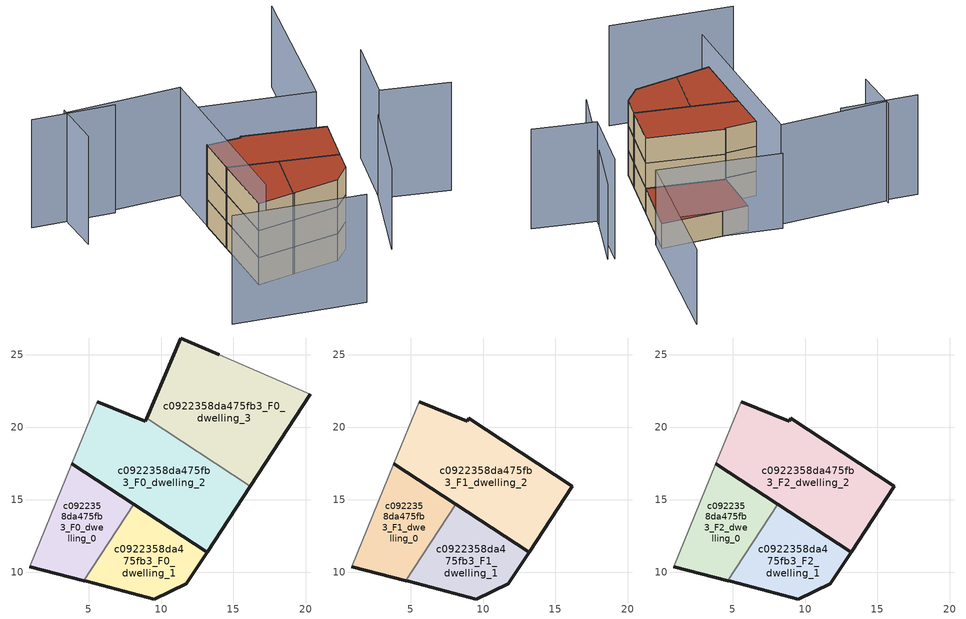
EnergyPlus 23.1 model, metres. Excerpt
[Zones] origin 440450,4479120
c0922358da475fb3_F0_dwelling_0
 floor ground (EU_floor_Construction): 4.68,9.41 8.13,14.68 3.84,17.49 0.94,10.39 z0
 wall outside (EU_wall_Construction): 4.68,9.41 0.94,10.39 / 3.84,17.49 8.13,14.68 z0:3
 wall adiabatic (EU_wall_Construction): 0.94,10.39 3.84,17.49 z0:3
 wall to c0922358da475fb3_F0_dwelling_1 (EU_wall_Construction): 8.13,14.68 4.68,9.41 z0:3
c0922358da475fb3_F0_dwelling_1
 floor ground (EU_floor_Construction): 11.75,9.19 13.18,11.38 8.13,14.68 4.68,9.41 4.86,9.36 9.52,8.15 z0
 wall outside (EU_wall_Construction): 8.13,14.68 13.18,11.38 11.75,9.19 9.52,8.15 4.86,9.36 4.68,9.41 z0:3
c0922358da475fb3_F0_dwelling_2
 floor ground (EU_floor_Construction): 13.18,11.38 16.17,15.95 9.01,20.63 8.92,20.42 5.59,21.78 3.84,17.49 z0
 wall outside (EU_wall_Construction): 5.59,21.78 8.92,20.42 9.01,20.63 / 16.17,15.95 13.18,11.38 3.84,17.49 z0:3
 wall adiabatic (EU_wall_Construction): 3.84,17.49 5.59,21.78 z0:3
 wall to c0922358da475fb3_F0_dwelling_3 (EU_wall_Construction): 9.01,20.63 16.17,15.95 z0:3
c0922358da475fb3_F0_dwelling_3
 floor ground (EU_floor_Construction): 16.17,15.95 20.3,22.27 14.01,25.02 11.36,26.17 9.01,20.63 z0
 wall outside (EU_wall_Construction): 9.01,20.63 11.36,26.17 14.01,25.02 / 20.3,22.27 16.17,15.95 z0:3
 wall adiabatic (EU_wall_Construction): 14.01,25.02 20.3,22.27 z0:3
 roof outside (EU_roof_Construction): 20.3,22.27 16.17,15.95 9.01,20.63 11.36,26.17 14.01,25.02 z3
c0922358da475fb3_F1_dwelling_0
 floor to c0922358da475fb3_F0_dwelling_0 (EU_floor_Construction): 4.68,9.41 8.13,14.68 3.84,17.49 0.94,10.39 z3
 wall outside (EU_wall_Construction): 4.68,9.41 0.94,10.39 / 3.84,17.49 8.13,14.68 z3:6
 wall adiabatic (EU_wall_Construction): 0.94,10.39 3.84,17.49 z3:6
 wall to c0922358da475fb3_F1_dwelling_1 (EU_wall_Construction): 8.13,14.68 4.68,9.41 z3:6
c0922358da475fb3_F1_dwelling_1
 floor to c0922358da475fb3_F0_dwelling_1 (EU_floor_Construction): 11.75,9.19 13.18,11.38 8.13,14.68 4.68,9.41 4.86,9.36 9.52,8.15 z3
 wall outside (EU_wall_Construction): 8.13,14.68 13.18,11.38 11.75,9.19 9.52,8.15 4.86,9.36 4.68,9.41 z3:6
c0922358da475fb3_F1_dwelling_2
 floor to c0922358da475fb3_F0_dwelling_2 (EU_floor_Construction): 13.18,11.38 16.17,15.95 9.01,20.63 8.92,20.42 5.59,21.78 3.84,17.49 z3
 wall outside (EU_wall_Construction): 5.59,21.78 8.92,20.42 9.01,20.63 16.17,15.95 13.18,11.38 3.84,17.49 z3:6
 wall adiabatic (EU_wall_Construction): 3.84,17.49 5.59,21.78 z3:6
c0922358da475fb3_F2_dwelling_0
 floor to c0922358da475fb3_F1_dwelling_0 (EU_floor_Construction): 4.68,9.41 8.13,14.68 3.84,17.49 0.94,10.39 z6
 wall outside (EU_wall_Construction): 4.68,9.41 0.94,10.39 / 3.84,17.49 8.13,14.68 z6:9
 wall adiabatic (EU_wall_Construction): 0.94,10.39 3.84,17.49 z6:9
 wall to c0922358da475fb3_F2_dwelling_1 (EU_wall_Construction): 8.13,14.68 4.68,9.41 z6:9
 roof outside (EU_roof_Construction): 8.13,14.68 4.68,9.41 0.94,10.39 3.84,17.49 z9
c0922358da475fb3_F2_dwelling_1
 floor to c0922358da475fb3_F1_dwelling_1 (EU_floor_Construction): 11.75,9.19 13.18,11.38 8.13,14.68 4.68,9.41 4.86,9.36 9.52,8.15 z6
 wall outside (EU_wall_Construction): 8.13,14.68 13.18,11.38 11.75,9.19 9.52,8.15 4.86,9.36 4.68,9.41 z6:9
 roof outside (EU_roof_Construction): 13.18,11.38 11.75,9.19 9.52,8.15 4.86,9.36 4.68,9.41 8.13,14.68 z9
c0922358da475fb3_F2_dwelling_2
 floor to c0922358da475fb3_F1_dwelling_2 (EU_floor_Construction): 13.18,11.38 16.17,15.95 9.01,20.63 8.92,20.42 5.59,21.78 3.84,17.49 z6
 wall outside (EU_wall_Construction): 5.59,21.78 8.92,20.42 9.01,20.63 16.17,15.95 13.18,11.38 3.84,17.49 z6:9
 wall adiabatic (EU_wall_Construction): 3.84,17.49 5.59,21.78 z6:9
 roof outside (EU_roof_Construction): 16.17,15.95 13.18,11.38 3.84,17.49 5.59,21.78 8.92,20.42 9.01,20.63 z9
shading: 14.71,5.95 25.75,19.72 / 28.99,35.69 20.16,21.25 / 20.16,21.25 8.5,28.38 z0:9; -6.19,7.07 5.75,0.63 / 26.77,9.65 20.86,13.51 / 20.86,13.51 25.22,20.2 / -3.06,32.25 8.04,27.7 / 8.04,27.7 0.31,8.85 / 1.28,29.85 -6.3,33.64 / -2.9,32.64 -4.84,27.56 z0:12
[Building]
EU S2 Campaign: North Axis=0; Terrain=City; Solar Distribution=FullExterior
[Site:Location]
Madrid: Latitude=40.5; Longitude=-3.5; Time Zone=1; Elevation=609
[SizingPeriod:WeatherFileDays]
AnnualSizingPeriod: Begin Month=1; Begin Day of Month=1; End Month=12; End Day of Month=31; Day of Week for Start Day=Monday; Use Weather File Daylight Saving Period=No; Use Weather File Rain and Snow Indicators=No
[MATERIAL]
EU_InternalMass_Material: Roughness=MediumRough; Thickness=0.1; Conductivity=1; Density=1800; Specific Heat=900; Thermal Absorptance=0.9; Solar Absorptance=0.7; Visible Absorptance=0.7
[MATERIAL:NOMASS] Roughness=MediumRough; Thermal Absorptance=0.9; Solar Absorptance=0.7; Visible Absorptance=0.7
Name | Thermal Resistance
EU_wall_NoMass | 1.60022
EU_roof_NoMass | 1.57597
EU_floor_NoMass | 0.470652
[CONSTRUCTION]
EU_wall_Construction: EU_wall_NoMass
EU_roof_Construction: EU_roof_NoMass
EU_floor_Construction: EU_floor_NoMass
EU_InternalMass_Construction: EU_InternalMass_Material
[ZONE] Type=1; Multiplier=1; Ceiling Height=autocalculate; Floor Area=autocalculate; Part of Total Floor Area=Yes
Name | Volume
c0922358da475fb3_F0_dwelling_0 | 92.5331
c0922358da475fb3_F1_dwelling_0; c0922358da475fb3_F2_dwelling_0 | 92.5338
c0922358da475fb3_F0_dwelling_1; c0922358da475fb3_F1_dwelling_1; c0922358da475fb3_F2_dwelling_1 | 92.5452
c0922358da475fb3_F0_dwelling_2 | 185.051
c0922358da475fb3_F1_dwelling_2; c0922358da475fb3_F2_dwelling_2; c0922358da475fb3_F0_dwelling_3 | 185.052
[INTERNALMASS] Construction=EU_InternalMass_Construction
Name | Zone or ZoneList | Surface Area
c0922358da475fb3_F0_dwelling_0_EU_InternalMass | c0922358da475fb3_F0_dwelling_0 | 30.8445
c0922358da475fb3_F0_dwelling_1_EU_InternalMass | c0922358da475fb3_F0_dwelling_1 | 30.8485
c0922358da475fb3_F0_dwelling_2_EU_InternalMass | c0922358da475fb3_F0_dwelling_2 | 61.684
c0922358da475fb3_F0_dwelling_3_EU_InternalMass | c0922358da475fb3_F0_dwelling_3 | 61.6841
c0922358da475fb3_F1_dwelling_0_EU_InternalMass | c0922358da475fb3_F1_dwelling_0 | 46.2685
c0922358da475fb3_F1_dwelling_1_EU_InternalMass | c0922358da475fb3_F1_dwelling_1 | 46.2688
c0922358da475fb3_F1_dwelling_2_EU_InternalMass | c0922358da475fb3_F1_dwelling_2 | 92.5297
c0922358da475fb3_F2_dwelling_0_EU_InternalMass | c0922358da475fb3_F2_dwelling_0 | 46.2685
c0922358da475fb3_F2_dwelling_1_EU_InternalMass | c0922358da475fb3_F2_dwelling_1 | 46.2688
c0922358da475fb3_F2_dwelling_2_EU_InternalMass | c0922358da475fb3_F2_dwelling_2 | 92.5297
[OTHEREQUIPMENT] Fuel Type=Electricity; Design Level Calculation Method=Watts/Area; Power per Zone Floor Area=1; Fraction Latent=0; Fraction Radiant=0; Fraction Lost=0; Carbon Dioxide Generation Rate=0; EndUse Subcategory=EU_Step8_InternalGains
Name | Zone or ZoneList or Space or SpaceList | Schedule
EU_Step8_InternalGain_c0922358da475fb3_F0_dwelling_0_f000 | c0922358da475fb3_F0_dwelling_0 | EU_Step8_GainSchedule_c0922358da475fb3_F0_dwelling_0_f000
EU_Step8_InternalGain_c0922358da475fb3_F0_dwelling_1_f000 | c0922358da475fb3_F0_dwelling_1 | EU_Step8_GainSchedule_c0922358da475fb3_F0_dwelling_1_f000
EU_Step8_InternalGain_c0922358da475fb3_F0_dwelling_2_f000 | c0922358da475fb3_F0_dwelling_2 | EU_Step8_GainSchedule_c0922358da475fb3_F0_dwelling_2_f000
EU_Step8_InternalGain_c0922358da475fb3_F0_dwelling_3_f000 | c0922358da475fb3_F0_dwelling_3 | EU_Step8_GainSchedule_c0922358da475fb3_F0_dwelling_3_f000
EU_Step8_InternalGain_c0922358da475fb3_F1_dwelling_0_f000 | c0922358da475fb3_F1_dwelling_0 | EU_Step8_GainSchedule_c0922358da475fb3_F1_dwelling_0_f000
EU_Step8_InternalGain_c0922358da475fb3_F1_dwelling_1_f000 | c0922358da475fb3_F1_dwelling_1 | EU_Step8_GainSchedule_c0922358da475fb3_F1_dwelling_1_f000
EU_Step8_InternalGain_c0922358da475fb3_F1_dwelling_2_f000 | c0922358da475fb3_F1_dwelling_2 | EU_Step8_GainSchedule_c0922358da475fb3_F1_dwelling_2_f000
EU_Step8_InternalGain_c0922358da475fb3_F2_dwelling_0_f000 | c0922358da475fb3_F2_dwelling_0 | EU_Step8_GainSchedule_c0922358da475fb3_F2_dwelling_0_f000
EU_Step8_InternalGain_c0922358da475fb3_F2_dwelling_1_f000 | c0922358da475fb3_F2_dwelling_1 | EU_Step8_GainSchedule_c0922358da475fb3_F2_dwelling_1_f000
EU_Step8_InternalGain_c0922358da475fb3_F2_dwelling_2_f000 | c0922358da475fb3_F2_dwelling_2 | EU_Step8_GainSchedule_c0922358da475fb3_F2_dwelling_2_f000
[ZONEVENTILATION:DESIGNFLOWRATE] Schedule=EU_AlwaysOn; Design Flow Rate Calculation Method=AirChanges/Hour; Air Changes per Hour=0.480704; Ventilation Type=Natural; Fan Pressure Rise=0; Fan Total Efficiency=1; Constant Term Coefficient=1; Temperature Term Coefficient=0; Velocity Term Coefficient=0; Velocity Squared Term Coefficient=0; Minimum Indoor Temperature=-100; Maximum Indoor Temperature=100; Delta Temperature=-100; Minimum Outdoor Temperature=-100; Maximum Outdoor Temperature=100; Maximum Wind Speed=40
Name | Zone or ZoneList or Space or SpaceList
EU_ConstantAir_c0922358da475fb3_F0_dwelling_0 | c0922358da475fb3_F0_dwelling_0
EU_ConstantAir_c0922358da475fb3_F0_dwelling_1 | c0922358da475fb3_F0_dwelling_1
EU_ConstantAir_c0922358da475fb3_F0_dwelling_2 | c0922358da475fb3_F0_dwelling_2
EU_ConstantAir_c0922358da475fb3_F0_dwelling_3 | c0922358da475fb3_F0_dwelling_3
EU_ConstantAir_c0922358da475fb3_F1_dwelling_0 | c0922358da475fb3_F1_dwelling_0
EU_ConstantAir_c0922358da475fb3_F1_dwelling_1 | c0922358da475fb3_F1_dwelling_1
EU_ConstantAir_c0922358da475fb3_F1_dwelling_2 | c0922358da475fb3_F1_dwelling_2
EU_ConstantAir_c0922358da475fb3_F2_dwelling_0 | c0922358da475fb3_F2_dwelling_0
EU_ConstantAir_c0922358da475fb3_F2_dwelling_1 | c0922358da475fb3_F2_dwelling_1
EU_ConstantAir_c0922358da475fb3_F2_dwelling_2 | c0922358da475fb3_F2_dwelling_2
[HVACTEMPLATE:THERMOSTAT] Constant Heating Setpoint=20; Constant Cooling Setpoint=50
EU_HeatOnly_c0922358da475fb3_F0_dwelling_0; EU_HeatOnly_c0922358da475fb3_F0_dwelling_1; EU_HeatOnly_c0922358da475fb3_F0_dwelling_2; EU_HeatOnly_c0922358da475fb3_F0_dwelling_3; EU_HeatOnly_c0922358da475fb3_F1_dwelling_0; EU_HeatOnly_c0922358da475fb3_F1_dwelling_1; EU_HeatOnly_c0922358da475fb3_F1_dwelling_2; EU_HeatOnly_c0922358da475fb3_F2_dwelling_0; EU_HeatOnly_c0922358da475fb3_F2_dwelling_1; EU_HeatOnly_c0922358da475fb3_F2_dwelling_2
[HVACTEMPLATE:ZONE:IDEALLOADSAIRSYSTEM] System Availability Schedule=EU_AlwaysOn; Maximum Heating Supply Air Temperature=50; Minimum Cooling Supply Air Temperature=13; Maximum Heating Supply Air Humidity Ratio=0.0156; Minimum Cooling Supply Air Humidity Ratio=0.0077; Heating Limit=NoLimit; Cooling Limit=NoLimit; Heating Availability Schedule=EU_AlwaysOn; Cooling Availability Schedule=EU_CoolingOff; Dehumidification Control Type=ConstantSensibleHeatRatio; Cooling Sensible Heat Ratio=0.7; Dehumidification Setpoint=60; Humidification Control Type=None; Humidification Setpoint=30; Outdoor Air Method=None; Outdoor Air Flow Rate per Person=0.00944; Outdoor Air Flow Rate per Zone Floor Area=0; Outdoor Air Flow Rate per Zone=0; Demand Controlled Ventilation Type=None; Outdoor Air Economizer Type=NoEconomizer; Heat Recovery Type=None; Sensible Heat Recovery Effectiveness=0.7; Latent Heat Recovery Effectiveness=0.65
Name | Template Thermostat
c0922358da475fb3_F0_dwelling_0 | EU_HeatOnly_c0922358da475fb3_F0_dwelling_0
c0922358da475fb3_F0_dwelling_1 | EU_HeatOnly_c0922358da475fb3_F0_dwelling_1
c0922358da475fb3_F0_dwelling_2 | EU_HeatOnly_c0922358da475fb3_F0_dwelling_2
c0922358da475fb3_F0_dwelling_3 | EU_HeatOnly_c0922358da475fb3_F0_dwelling_3
c0922358da475fb3_F1_dwelling_0 | EU_HeatOnly_c0922358da475fb3_F1_dwelling_0
c0922358da475fb3_F1_dwelling_1 | EU_HeatOnly_c0922358da475fb3_F1_dwelling_1
c0922358da475fb3_F1_dwelling_2 | EU_HeatOnly_c0922358da475fb3_F1_dwelling_2
c0922358da475fb3_F2_dwelling_0 | EU_HeatOnly_c0922358da475fb3_F2_dwelling_0
c0922358da475fb3_F2_dwelling_1 | EU_HeatOnly_c0922358da475fb3_F2_dwelling_1
c0922358da475fb3_F2_dwelling_2 | EU_HeatOnly_c0922358da475fb3_F2_dwelling_2
[SIZING:ZONE] Zone Cooling Design Supply Air Temperature Input Method=SupplyAirTemperature; Zone Cooling Design Supply Air Temperature=13; Zone Heating Design Supply Air Temperature Input Method=SupplyAirTemperature; Zone Heating Design Supply Air Temperature=50; Zone Cooling Design Supply Air Humidity Ratio=0.008; Zone Heating Design Supply Air Humidity Ratio=0.008; Cooling Design Air Flow Method=DesignDay; Cooling Design Air Flow Rate=0; Cooling Minimum Air Flow per Zone Floor Area=0.000762; Cooling Minimum Air Flow=0; Cooling Minimum Air Flow Fraction=0.2; Heating Design Air Flow Method=DesignDay; Heating Design Air Flow Rate=0; Heating Maximum Air Flow per Zone Floor Area=0.002032; Heating Maximum Air Flow=0.141576; Heating Maximum Air Flow Fraction=0.3; Account for Dedicated Outdoor Air System=No; Dedicated Outdoor Air System Control Strategy=NeutralSupplyAir; Dedicated Outdoor Air Low Setpoint Temperature for Design=autosize; Dedicated Outdoor Air High Setpoint Temperature for Design=autosize; Zone Load Sizing Method=Sensible Load Only No Latent Load; Zone Latent Cooling Design Supply Air Humidity Ratio Input Method=HumidityRatioDifference; Zone Cooling Design Supply Air Humidity Ratio Difference=0.005; Zone Latent Heating Design Supply Air Humidity Ratio Input Method=HumidityRatioDifference; Zone Humidification Design Supply Air Humidity Ratio Difference=0.005
c0922358da475fb3_F0_dwelling_0; c0922358da475fb3_F0_dwelling_1; c0922358da475fb3_F0_dwelling_2; c0922358da475fb3_F0_dwelling_3; c0922358da475fb3_F1_dwelling_0; c0922358da475fb3_F1_dwelling_1; c0922358da475fb3_F1_dwelling_2; c0922358da475fb3_F2_dwelling_0; c0922358da475fb3_F2_dwelling_1; c0922358da475fb3_F2_dwelling_2
[SCHEDULE:CONSTANT]
Name | Hourly Value
EU_AlwaysOn | 1
EU_CoolingOff | 0
[SCHEDULE:FILE] Column Number=1; Rows to Skip at Top=0; Number of Hours of Data=8760; Column Separator=Comma; Interpolate to Timestep=No; Minutes per Item=60; Adjust Schedule for Daylight Savings=Yes
Name | File
EU_Step8_GainSchedule_c0922358da475fb3_F0_dwelling_0_f000 | ../../schedules/c0922358da475fb3/c0922358da475fb3_F0_dwelling_0_f000_gain.csv
EU_Step8_GainSchedule_c0922358da475fb3_F0_dwelling_1_f000 | ../../schedules/c0922358da475fb3/c0922358da475fb3_F0_dwelling_1_f000_gain.csv
EU_Step8_GainSchedule_c0922358da475fb3_F0_dwelling_2_f000 | ../../schedules/c0922358da475fb3/c0922358da475fb3_F0_dwelling_2_f000_gain.csv
EU_Step8_GainSchedule_c0922358da475fb3_F0_dwelling_3_f000 | ../../schedules/c0922358da475fb3/c0922358da475fb3_F0_dwelling_3_f000_gain.csv
EU_Step8_GainSchedule_c0922358da475fb3_F1_dwelling_0_f000 | ../../schedules/c0922358da475fb3/c0922358da475fb3_F1_dwelling_0_f000_gain.csv
EU_Step8_GainSchedule_c0922358da475fb3_F1_dwelling_1_f000 | ../../schedules/c0922358da475fb3/c0922358da475fb3_F1_dwelling_1_f000_gain.csv
EU_Step8_GainSchedule_c0922358da475fb3_F1_dwelling_2_f000 | ../../schedules/c0922358da475fb3/c0922358da475fb3_F1_dwelling_2_f000_gain.csv
EU_Step8_GainSchedule_c0922358da475fb3_F2_dwelling_0_f000 | ../../schedules/c0922358da475fb3/c0922358da475fb3_F2_dwelling_0_f000_gain.csv
EU_Step8_GainSchedule_c0922358da475fb3_F2_dwelling_1_f000 | ../../schedules/c0922358da475fb3/c0922358da475fb3_F2_dwelling_1_f000_gain.csv
EU_Step8_GainSchedule_c0922358da475fb3_F2_dwelling_2_f000 | ../../schedules/c0922358da475fb3/c0922358da475fb3_F2_dwelling_2_f000_gain.csv
